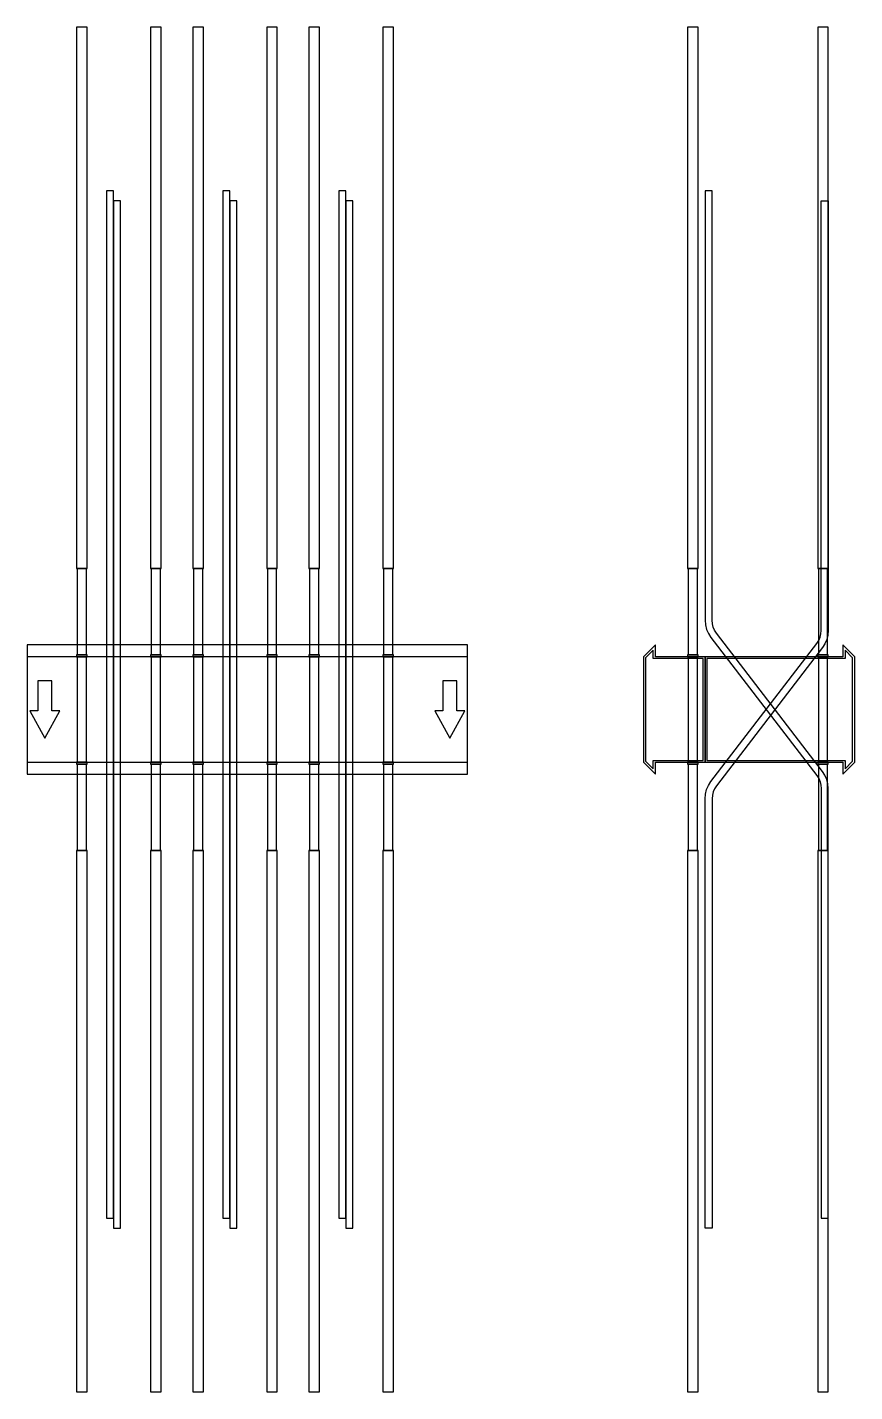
# Model space of a CAD drawing. Extents: x 0 to 940, y -775 to 775.
import ezdxf

# ---------------------------------------------------------------- set-up
doc = ezdxf.new("R2010")
doc.units = 0
doc.layers.add('Halfen', color=7, linetype='CONTINUOUS')

msp = doc.modelspace()

# ---------------------------------------------------------------- linework, layer by layer
at = {"layer": 'Halfen', "color": 7}
for points in [[(68, 160), (68, 775), (56, 775), (56, 160)], [(152, 160), (152, 775), (140, 775), (140, 160)], [(200, 160), (200, 775), (188, 775), (188, 160)], [(284, 160), (284, 775), (272, 775), (272, 160)], [(332, 160), (332, 775), (320, 775), (320, 160)], [(416, 160), (416, 775), (404, 775), (404, 160)], [(762, 160), (762, 775), (750, 775), (750, 160)], [(910, 160), (910, 775), (898, 775), (898, 160)], [(98, -577.739), (98, 589.296), (90, 589.296), (90, -577.739)], [(230, -577.739), (230, 589.296), (222, 589.296), (222, -577.739)], [(362, -577.739), (362, 589.296), (354, 589.296), (354, -577.739)], [(910, -577.739), (910, -89.739), (909.573, -84.526), (908.302, -79.453), (906.221, -74.654), (903.387, -70.259), (782.96, 86.686), (780.834, 89.983), (779.274, 93.582), (778.321, 97.387), (778, 101.296), (778, 589.296), (770, 589.296), (770, 101.296), (770.427, 96.084), (771.698, 91.01), (773.779, 86.212), (776.613, 81.816), (897.04, -75.129), (899.166, -78.425), (900.726, -82.024), (901.679, -85.829), (902, -89.739), (902, -577.739)], [(106, -589.296), (106, 577.739), (98, 577.739), (98, -589.296)], [(238, -589.296), (238, 577.739), (230, 577.739), (230, -589.296)], [(370, -589.296), (370, 577.739), (362, 577.739), (362, -589.296)], [(770, -589.296), (770, -101.296), (770.427, -96.084), (771.698, -91.01), (773.779, -86.211), (776.613, -81.816), (897.04, 75.129), (899.166, 78.425), (900.726, 82.024), (901.679, 85.83), (902, 89.739), (902, 577.739), (910, 577.739), (910, 89.739), (909.573, 84.526), (908.302, 79.453), (906.221, 74.654), (903.387, 70.259), (782.96, -86.686), (780.834, -89.983), (779.274, -93.582), (778.321, -97.387), (778, -101.296), (778, -589.296)], [(67.25, 62), (67.25, 160), (56.75, 160), (56.75, 62)], [(151.25, 62), (151.25, 160), (140.75, 160), (140.75, 62)], [(199.25, 62), (199.25, 160), (188.75, 160), (188.75, 62)], [(283.25, 62), (283.25, 160), (272.75, 160), (272.75, 62)], [(331.25, 62), (331.25, 160), (320.75, 160), (320.75, 62)], [(415.25, 62), (415.25, 160), (404.75, 160), (404.75, 62)], [(761.25, 62), (761.25, 160), (750.75, 160), (750.75, 62)], [(909.25, 62), (909.25, 160), (898.75, 160), (898.75, 62)], [(0, -73.5), (500, -73.5), (500, 73.5), (0, 73.5)], [(68, 60), (68, 62), (56, 62), (56, 60)], [(152, 60), (152, 62), (140, 62), (140, 60)], [(200, 60), (200, 62), (188, 62), (188, 60)], [(284, 60), (284, 62), (272, 62), (272, 60)], [(332, 60), (332, 62), (320, 62), (320, 60)], [(416, 60), (416, 62), (404, 62), (404, 60)], [(770, -60), (770, 60), (713.5, 60), (713.5, 73.5), (700, 60), (700, -60), (713.5, -73.5), (713.5, -60)], [(768, -58), (768, 58), (711, 58), (711, 67.25), (702.5, 58.75), (702.5, -58.75), (711, -67.25), (711, -58)], [(762, 60), (762, 62), (750, 62), (750, 60)], [(940, -60), (940, 60), (926.5, 73.5), (926.5, 60), (770, 60), (770, -60), (926.5, -60), (926.5, -73.5)], [(937.5, -58.75), (937.5, 58.75), (929, 67.25), (929, 58), (772, 58), (772, -58), (929, -58), (929, -67.25)], [(910, 60), (910, 62), (898, 62), (898, 60)], [(0, -60), (500, -60), (500, 60), (0, 60)], [(67.25, -60), (67.25, 60), (56.75, 60), (56.75, -60)], [(151.25, -60), (151.25, 60), (140.75, 60), (140.75, -60)], [(199.25, -60), (199.25, 60), (188.75, 60), (188.75, -60)], [(283.25, -60), (283.25, 60), (272.75, 60), (272.75, -60)], [(331.25, -60), (331.25, 60), (320.75, 60), (320.75, -60)], [(415.25, -60), (415.25, 60), (404.75, 60), (404.75, -60)], [(761.25, -60), (761.25, 60), (750.75, 60), (750.75, -60)], [(909.25, -60), (909.25, 60), (898.75, 60), (898.75, -60)], [(20, -32.5), (37, -1.5), (28, -1.5), (28, 32.5), (12, 32.5), (12, -1.5), (3, -1.5)], [(480, -32.5), (497, -1.5), (488, -1.5), (488, 32.5), (472, 32.5), (472, -1.5), (463, -1.5)], [(68, -62), (68, -60), (56, -60), (56, -62)], [(67.25, -160), (67.25, -62), (56.75, -62), (56.75, -160)], [(152, -62), (152, -60), (140, -60), (140, -62)], [(151.25, -160), (151.25, -62), (140.75, -62), (140.75, -160)], [(200, -62), (200, -60), (188, -60), (188, -62)], [(199.25, -160), (199.25, -62), (188.75, -62), (188.75, -160)], [(284, -62), (284, -60), (272, -60), (272, -62)], [(283.25, -160), (283.25, -62), (272.75, -62), (272.75, -160)], [(332, -62), (332, -60), (320, -60), (320, -62)], [(331.25, -160), (331.25, -62), (320.75, -62), (320.75, -160)], [(416, -62), (416, -60), (404, -60), (404, -62)], [(415.25, -160), (415.25, -62), (404.75, -62), (404.75, -160)], [(762, -62), (762, -60), (750, -60), (750, -62)], [(761.25, -160), (761.25, -62), (750.75, -62), (750.75, -160)], [(910, -62), (910, -60), (898, -60), (898, -62)], [(909.25, -160), (909.25, -62), (898.75, -62), (898.75, -160)], [(68, -775), (68, -160), (56, -160), (56, -775)], [(152, -775), (152, -160), (140, -160), (140, -775)], [(200, -775), (200, -160), (188, -160), (188, -775)], [(284, -775), (284, -160), (272, -160), (272, -775)], [(332, -775), (332, -160), (320, -160), (320, -775)], [(416, -775), (416, -160), (404, -160), (404, -775)], [(762, -775), (762, -160), (750, -160), (750, -775)], [(910, -775), (910, -160), (898, -160), (898, -775)]]:
    msp.add_lwpolyline(points, close=True, dxfattribs=at)

doc.saveas('drawing.dxf')
